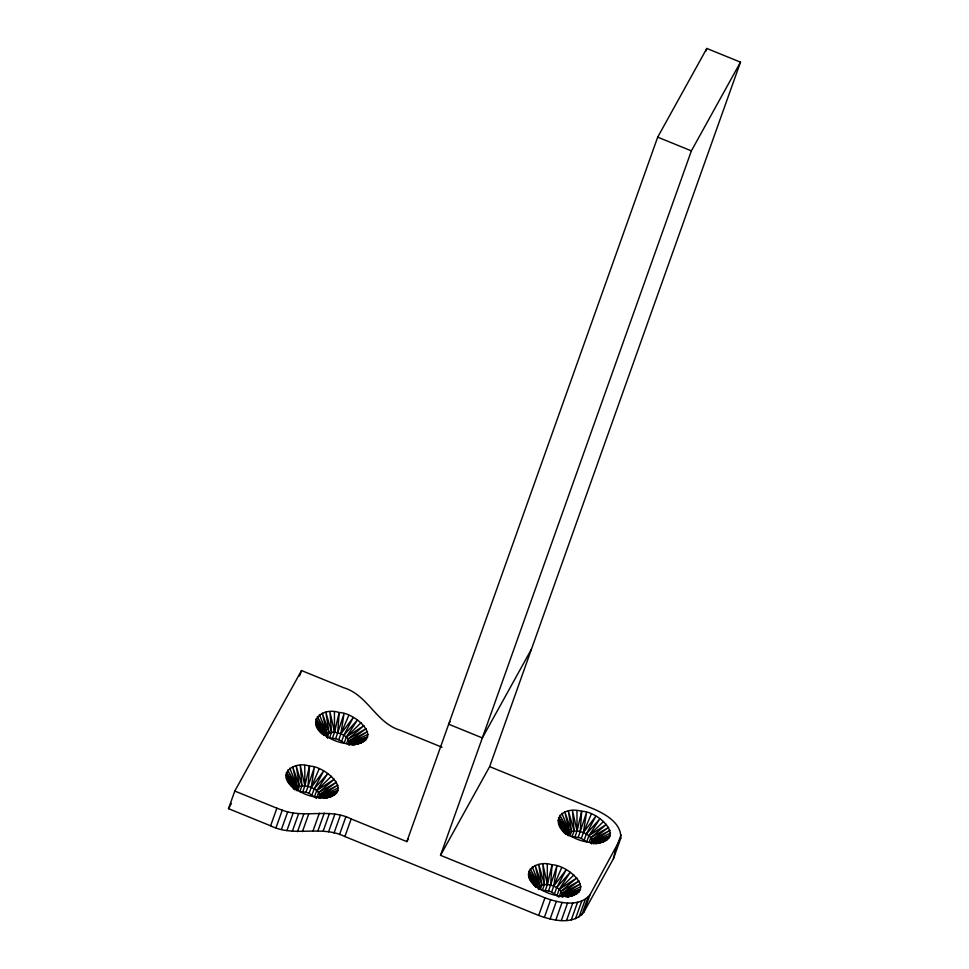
<?xml version="1.0" encoding="UTF-8"?>
<svg xmlns="http://www.w3.org/2000/svg" width="969" height="969" viewBox="0 0 969 969"><rect width="100%" height="100%" fill="white"/><g stroke="black" fill="none" stroke-linecap="round" stroke-linejoin="round"><path stroke-width="1.45" d="M614.637 853.641L613.425 858.716L583.774 912.265C572.958 925.468 552.548 920.453 538.679 915.439L344.903 836.562C321.32 824.716 294.176 837.64 270.605 825.806L228.514 808.667L234.789 791.055L301.504 670.548L343.595 687.687C367.845 694.846 376.033 723.08 400.282 730.251L442.034 747.244M620.79 838.173C621.577 823.299 605.843 814.42 594.058 809.127L489.636 766.624L440.532 855.324L544.953 897.827C558.822 902.842 579.232 907.856 590.048 894.653L620.79 838.173L613.425 858.716M302.8 791.673L304.884 785.798L300.269 765.328L301.928 785.738L299.845 791.612L305.962 792.242L308.057 786.368L309.511 766.116C295.109 760.835 275.983 772.874 292.141 786.864M332.452 738.112L334.535 732.249L329.92 711.767L331.58 732.176L329.496 738.051L335.613 738.693L337.709 732.818L339.162 712.554C323.549 706.958 305.489 720.476 322.665 734.502M545.317 890.402L547.412 884.527L542.797 864.057L544.457 884.467L542.361 890.329L548.49 890.971L550.574 885.097L552.027 864.845C537.625 859.564 518.512 871.591 534.67 885.581M574.968 836.841L577.064 830.966L572.449 810.496L574.108 830.905L572.013 836.78L578.142 837.41L580.225 831.547L581.679 811.283C564.152 806.135 548.284 819.241 566.053 834.418M295.073 788.887L286.364 772.45L296.187 788.475L299.385 786.186L304.884 785.798L309.511 766.116C325.233 765.982 355.308 792.921 325.233 798.068M324.724 735.338L316.015 718.889L325.838 734.914L329.036 732.637L334.535 732.249L339.162 712.554C354.884 712.433 384.959 739.359 354.884 744.507M538.267 888.876L538.703 887.204L541.913 884.915L547.412 884.527L552.027 864.845C567.749 864.711 597.837 891.65 567.761 896.797L570.656 896.034C555.806 897.791 539.248 891.94 530.334 879.622L536.172 887.422M565.896 833.679L558.616 823.093L567.919 835.326L558.532 817.618L568.355 833.643L571.565 831.354L577.064 830.966L581.679 811.283C598.697 811.259 627.633 839.433 595.959 843.624M322.713 797.923L336.667 792.933L319.77 798.068L320.206 796.397C318.849 789.626 310.976 786.755 304.884 785.798L304.763 765.449M350.972 744.87L366.318 739.371L349.409 744.519L349.857 742.835C348.501 736.065 340.628 733.206 334.535 732.249L334.414 711.888M565.23 896.652L579.196 891.662L562.286 896.797L562.723 895.114C561.378 888.343 553.493 885.484 547.412 884.527L547.291 864.178M593.488 843.599L608.847 838.1L591.938 843.248L592.374 841.564C591.029 834.793 583.144 831.923 577.064 830.966L576.943 810.617M308.057 786.368L314.344 767.303L311.219 787.422L309.123 793.284L316.512 798.395L318.607 792.521L334.305 779.185L316.681 790.595L314.586 796.47M337.709 732.818L343.995 713.753L340.87 733.86L338.775 739.735L344.237 742.908L346.333 737.046L357.416 719.991L343.813 735.301L341.718 741.176M550.574 885.097L556.872 866.032L553.747 886.138L551.652 892.013L559.04 897.124L561.124 891.25L576.834 877.914L559.198 889.324L557.114 895.199M580.225 831.547L586.524 812.47L583.386 832.589L581.303 838.451L586.766 841.637L588.849 835.775L599.932 818.708L586.33 834.03L584.246 839.893M299.566 675.974L301.504 670.548M270.605 825.806L276.88 808.194L234.789 791.055M275.983 827.78L282.258 810.169C304.569 818.805 329.351 807.686 351.166 818.95L406.847 841.613L408.312 838.96M281.446 829.379L287.72 811.768M296.175 790.643L297.422 787.119L292.638 766.733L299.385 786.186L297.713 790.886M286.921 830.566L293.195 812.955M326.238 735.919L327.074 733.569L322.289 713.172L329.036 732.637L327.365 737.324M292.311 831.341L298.585 813.73M297.519 831.668L303.781 814.057M312.066 794.725L314.162 788.863L323.634 771.082L311.219 787.422L319.104 768.986M302.449 831.559L308.723 813.948M318.547 798.02L319.806 794.495L336.509 782.177L318.607 792.521M313.06 830.808L319.334 813.197M346.587 743.659L348.259 738.972L363.956 725.624L346.333 737.046L361.013 722.717M348.198 744.471L349.458 740.946L366.149 728.615L348.259 738.972M317.989 830.687L324.264 813.076M349.022 745.185L349.857 742.835L367.517 731.583L349.458 740.946M323.198 831.027L329.472 813.415M328.588 831.79L334.85 814.178M334.063 832.989L340.325 815.377M339.525 834.588L345.8 816.976M344.903 836.562L351.166 818.95M406.847 841.613L657.697 137.15L706.801 48.45L740.486 62.161L489.636 766.624M705.783 51.296L706.801 48.45M440.532 855.324L691.381 150.861L740.486 62.161M538.691 889.372L539.951 885.848L535.167 865.462L541.913 884.915L540.242 889.615M538.679 915.439L544.953 897.827M568.343 835.811L569.602 832.286L564.818 811.901L571.565 831.354L569.893 836.053M544.336 917.473L550.598 899.874M554.595 893.454L556.678 887.58L566.15 869.811L553.747 886.138L561.632 867.703M550.089 919.036L556.351 901.424M561.075 896.749L562.335 893.224L579.026 880.906L561.124 891.25M555.794 920.065L562.068 902.454M561.33 920.55L567.592 902.938M589.104 842.388L590.775 837.688L606.485 824.353L588.849 835.775L603.542 821.446M590.727 843.187L591.986 839.675L608.677 827.344L590.775 837.688M591.538 843.914L592.374 841.564L610.046 830.312L591.986 839.675M566.538 920.477L572.812 902.866M571.298 919.847L577.572 902.236M575.501 918.673L581.775 901.061M579.038 916.989L585.312 899.377M581.824 914.845L588.086 897.233M583.774 912.265L590.048 894.653M614.697 852.575L620.972 834.963M348.755 715.425L340.87 733.86L353.285 717.532L343.813 735.301M591.284 814.154L583.386 832.589L595.802 816.249L586.33 834.03M228.514 808.667L231.446 803.374M450.125 721.554L448.659 724.206L482.344 737.918L531.448 649.206M314.162 788.863L327.764 773.541L316.681 790.595L331.362 776.278M556.678 887.58L570.281 872.27L559.198 889.324L573.89 874.995M319.77 798.068L337.951 790.619L320.206 796.397L337.866 785.144L319.806 794.495M562.286 896.797L580.479 889.336L562.723 895.114L580.395 883.873L562.335 893.224M368.002 734.429L349.857 742.835L367.602 737.058L349.409 744.519M320.206 796.397L338.351 787.991M610.531 833.158L592.374 841.564L610.131 835.787L591.938 843.248M562.723 895.114L580.879 886.72M352.183 744.725L364.199 741.297M323.864 797.899L334.547 794.859M594.7 843.454L606.727 840.026M566.393 896.628L577.076 893.588M354.46 744.604L361.328 742.775L352.559 744.834M326.178 797.802L331.677 796.336L324.373 798.056M596.977 843.333L603.844 841.504L595.075 843.563M567.325 896.894L574.193 895.065L566.889 896.773M353.552 744.798L357.779 743.744C342.929 745.512 326.371 739.65 317.457 727.331L320.787 731.801M325.305 798.008L328.128 797.305C313.278 799.074 296.72 793.211 287.805 780.893L293.643 788.705M596.068 843.527L600.308 842.473L593.331 843.575M596.214 842.909C582.635 842.824 568.028 837.446 559.985 826.06L564.988 832.759M335.613 738.693L338.775 739.735M578.142 837.41L581.303 838.451M305.962 792.242L309.123 793.284M548.49 890.971L551.652 892.013M276.88 808.194L282.258 810.169M657.697 137.15L691.381 150.861M564.709 832.347L562.177 829.052L564.624 832.432M535.893 886.998L532.526 882.602L535.784 887.119M291.681 786.077L289.997 783.885L291.633 786.138M536.584 886.659L528.965 876.642L536.245 887.241M324.554 735.483L316.1 724.364L321.756 732.6M294.903 789.045L286.449 777.925L294.528 789.687M565.121 831.959L566.708 834.248M322.604 733.23L324.179 735.519M292.953 786.792L294.528 789.081M558.132 820.246L567.919 835.326M528.48 873.808L537.456 887.628M315.603 721.517L324.579 735.338M285.952 775.079L294.927 788.899M326.202 735.968L327.704 738.293M537.601 887.616L528.88 871.179L538.703 887.204L530.164 868.866L539.951 885.848L532.284 866.928M568.355 833.643L559.816 815.304L569.602 832.286L561.935 813.379M325.838 734.914L317.287 716.576L327.074 733.569L319.407 714.65M296.187 788.475L287.648 770.137L297.422 787.119L289.755 768.211M574.108 830.905L568.355 810.932L571.565 831.354M544.457 884.467L538.703 864.493L541.913 884.915M331.58 732.176L325.838 712.203L329.036 732.637M301.928 785.738L296.187 765.764L299.385 786.186M321.333 732.516L319.649 730.323L321.284 732.576"/></g></svg>
